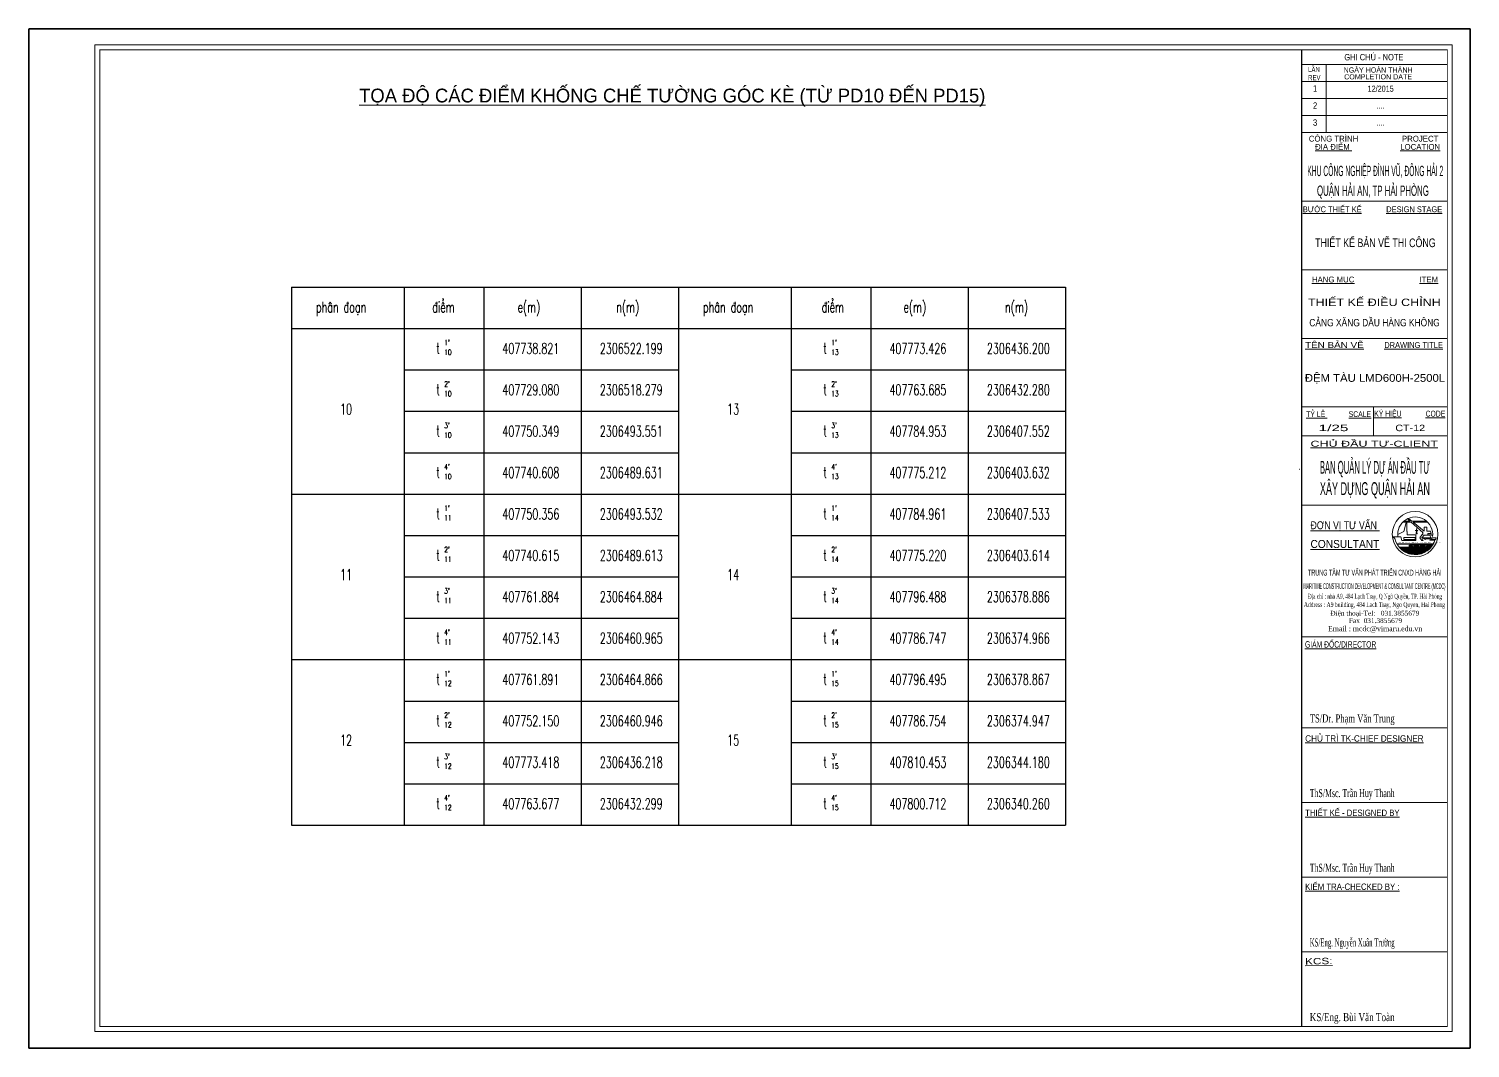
# Model space of a CAD drawing. Header units: millimetres. Extents: x -95488 to 835450, y -398213 to -214134.
# Drawn here: x 726766 to 835450, y -290982 to -214134 of the extents above; entities that cross this region are included whole.
import ezdxf
from ezdxf.enums import TextEntityAlignment as Align

# ---------------------------------------------------------------- set-up
doc = ezdxf.new("R2010")
doc.units = ezdxf.units.MM
doc.header["$MEASUREMENT"] = 0
doc.linetypes.add('HIDDEN', pattern=[0.375, 0.25, -0.125])
doc.layers.add('00 MV', color=3, linetype='Continuous', plot=False)
for name, color, linetype, lineweight in [('01 TEXT', 7, 'Continuous', 13), ('MANH', 8, 'Continuous', 15), ('TEXT', 2, 'Continuous', 20), ('THAY', 7, 'Continuous', 25), ('THAY1', 9, 'Continuous', 20)]:
    doc.layers.add(name, color=color, linetype=linetype, lineweight=lineweight)
doc.layers.add('Net vang', color=2, linetype='Continuous')
doc.styles.add('GHI_CHU', font='VHARIAL_0.TTF', dxfattribs={"width": 0.8})
doc.styles.add('khung ban ve - kien phat', font='VHBLACK_0.TTF', dxfattribs={"width": 0.6})
doc.styles.add('phuc', font='VNTIME.TTF', dxfattribs={"width": 0.9})
doc.styles.add('TBV', font='VHHELS_0.TTF', dxfattribs={"width": 0.9, "height": 320})
doc.styles.add('THUONG', font='vnsimli.shx', dxfattribs={"width": 0.55})

# ---------------------------------------------------------------- blocks, each defined once
blk = doc.blocks.new('kk')
at = {"layer": '00 MV', "color": 3, "linetype": 'HIDDEN', "ltscale": 0.1}
blk.add_lwpolyline([(1792.07, -501.5), (2212.11, -501.5), (2212.11, -204.5), (1792.07, -204.5)], close=True, dxfattribs=at)
at = {"layer": '01 TEXT', "color": 7}
for p, q in [((2205.46, -214.88), (2163.03, -214.88)), ((2205.46, -219.83), (2163.03, -219.83)), ((2205.46, -224.78), (2163.03, -224.78)), ((2205.46, -229.73), (2163.03, -229.73)), ((2205.46, -234.68), (2163.03, -234.68)), ((2205.46, -254.68), (2163.03, -254.68)), ((2205.46, -274.68), (2163.03, -274.68)), ((2205.46, -294.68), (2163.03, -294.68)), ((2205.46, -314.68), (2163.03, -314.68)), ((2205.46, -323.06), (2163.03, -323.06)), ((2205.46, -343.27), (2163.03, -343.27)), ((2205.46, -381.62), (2163.03, -381.62)), ((2205.46, -408.16), (2163.02, -408.16)), ((2205.46, -429.92), (2163.02, -429.92)), ((2205.46, -451.68), (2163.02, -451.68)), ((2205.46, -473.45), (2163.02, -473.45))]:
    blk.add_line(p, q, dxfattribs=at)
at = {"layer": '01 TEXT', "linetype": 'Continuous'}
blk.add_lwpolyline([(1811.35, -496.62), (1811.35, -209.18), (2206.87, -209.18), (2206.87, -496.62)], close=True, dxfattribs=at)
at = {"layer": '01 TEXT', "color": 4, "const_width": 0.25}
blk.add_lwpolyline([(1812.76, -495.2), (1812.76, -210.6), (2205.46, -210.6), (2205.46, -495.2)], close=True, dxfattribs=at)
at = {"layer": '01 TEXT', "color": 7, "const_width": 0.424}
blk.add_lwpolyline([(2163.03, -210.6), (2163.03, -495.2)], dxfattribs=at)
at = {"layer": '01 TEXT', "color": 7}
for points in [[(2170.1, -214.88), (2170.1, -234.68)], [(2205.46, -274.68), (2163.03, -274.68)], [(2183.91, -314.68), (2183.91, -323.06)]]:
    blk.add_lwpolyline(points, dxfattribs=at)
at = {"layer": 'THAY1', "color": 0, "ltscale": 3}
for p, q in [((2192.46, -348.25), (2194.92, -348.25)), ((2192.74, -347.99), (2194.63, -347.99)), ((2193.49, -348.37), (2192.81, -350.96)), ((2193.63, -348.56), (2193.49, -348.37)), ((2193.63, -350.98), (2193.63, -348.56)), ((2194.21, -347.24), (2194.04, -347.44)), ((2194.63, -347.99), (2194.04, -347.44)), ((2195.14, -347.99), (2194.21, -347.24)), ((2198.28, -351.3), (2194.92, -348.25)), ((2195.14, -347.99), (2199.44, -347.99)), ((2195.46, -348.25), (2199.72, -348.25)), ((2198.73, -350.88), (2195.46, -348.25)), ((2191.95, -352.5), (2189.57, -352.51)), ((2190.17, -352.98), (2189.57, -352.51)), ((2192.81, -350.96), (2191, -351.88)), ((2192.23, -353.62), (2191.95, -352.5)), ((2192.81, -353.25), (2192.81, -352.73)), ((2192.81, -352.73), (2196.04, -352.73)), ((2193.78, -350.98), (2193.63, -350.98)), ((2193.78, -351.91), (2193.78, -350.98)), ((2193.78, -351.91), (2196.24, -351.91)), ((2196.04, -352.73), (2196.04, -353.25)), ((2196.1, -350.67), (2196.1, -350.65)), ((2196.1, -350.65), (2196.47, -350.65)), ((2196.44, -350.85), (2196.1, -350.67)), ((2196.24, -351.91), (2196.24, -353.62)), ((2196.36, -351.68), (2196.36, -351.45)), ((2196.36, -351.45), (2196.39, -351.45)), ((2196.64, -351.68), (2196.36, -351.68)), ((2196.36, -351.68), (2196.64, -351.68)), ((2196.39, -351.45), (2196.39, -351.22)), ((2196.39, -351.22), (2196.42, -351.22)), ((2196.42, -351.22), (2196.42, -350.96)), ((2196.42, -350.96), (2196.44, -350.96)), ((2196.44, -350.96), (2196.44, -350.85)), ((2196.47, -350.65), (2196.5, -350.11)), ((2196.5, -350.11), (2196.53, -350.65)), ((2196.9, -350.65), (2196.53, -350.65)), ((2196.56, -350.85), (2196.9, -350.67)), ((2196.56, -350.96), (2196.56, -350.85)), ((2196.59, -350.96), (2196.56, -350.96)), ((2196.59, -351.22), (2196.59, -350.96)), ((2196.61, -351.22), (2196.59, -351.22)), ((2196.61, -351.45), (2196.61, -351.22)), ((2196.64, -351.45), (2196.61, -351.45)), ((2196.64, -351.68), (2196.64, -351.45)), ((2196.9, -350.67), (2196.9, -350.65)), ((2197.45, -352.82), (2198.13, -351.87)), ((2197.99, -353.56), (2197.45, -352.82)), ((2198.02, -352.82), (2198.68, -352.05)), ((2198.45, -353.56), (2198.02, -352.82)), ((2198.13, -351.87), (2198.36, -351.87)), ((2198.19, -351.47), (2198.19, -351.33)), ((2198.19, -351.33), (2198.28, -351.33)), ((2198.36, -351.47), (2198.19, -351.47)), ((2198.28, -351.33), (2198.28, -351.3)), ((2200.65, -352.76), (2198.33, -352.76)), ((2198.33, -352.76), (2198.33, -352.79)), ((2198.33, -352.79), (2199.05, -353.3)), ((2198.36, -351.87), (2198.36, -351.47)), ((2198.68, -352.05), (2200.33, -352.05)), ((2199.45, -349.7), (2198.73, -349.7)), ((2198.73, -349.7), (2198.73, -350.88)), ((2199.45, -350.9), (2199.45, -349.7)), ((2200.56, -350.9), (2199.45, -350.9)), ((2199.79, -351.9), (2199.79, -351.53)), ((2199.79, -351.53), (2200.76, -351.53)), ((2200.94, -351.9), (2199.79, -351.9)), ((2200.33, -352.05), (2200.65, -352.76)), ((2200.76, -351.53), (2200.56, -350.9)), ((2200.76, -353.31), (2201.08, -352.82)), ((2201.15, -352.42), (2200.94, -351.9)), ((2201.08, -352.82), (2202.2, -352.82)), ((2202.2, -352.82), (2202.2, -353.02)), ((2201.38, -354.59), (2190.77, -354.59)), ((2190.83, -354.68), (2201.32, -354.68)), ((2195.39, -355.56), (2191.44, -355.56)), ((2195.39, -355.65), (2191.52, -355.65)), ((2195.39, -355.93), (2191.78, -355.93)), ((2195.39, -355.93), (2191.78, -355.93)), ((2195.39, -356.02), (2191.87, -356.02)), ((2195.39, -356.28), (2192.16, -356.28)), ((2196.24, -353.62), (2192.23, -353.62)), ((2195.39, -356.36), (2192.26, -356.36)), ((2195.39, -356.63), (2192.61, -356.63)), ((2195.39, -356.73), (2192.76, -356.73)), ((2195.39, -356.73), (2192.76, -356.73)), ((2196.04, -353.25), (2192.81, -353.25)), ((2195.39, -356.96), (2193.15, -356.96)), ((2194.52, -354.93), (2194.27, -355.19)), ((2194.27, -355.19), (2195.21, -355.19)), ((2201.17, -354.93), (2194.52, -354.93)), ((2195.21, -355.19), (2195.39, -355.39)), ((2195.39, -355.56), (2195.39, -355.39)), ((2195.39, -355.93), (2195.39, -355.65)), ((2195.39, -356.28), (2195.39, -356.02)), ((2195.39, -356.63), (2195.39, -356.36)), ((2195.39, -356.96), (2195.39, -356.73)), ((2195.55, -355.39), (2195.73, -355.19)), ((2195.55, -355.56), (2195.55, -355.39)), ((2197.24, -355.56), (2195.55, -355.56)), ((2195.55, -355.93), (2195.55, -355.65)), ((2197.24, -355.65), (2195.55, -355.65)), ((2197.24, -355.93), (2195.55, -355.93)), ((2197.24, -355.93), (2195.55, -355.93)), ((2195.55, -356.28), (2195.55, -356.02)), ((2197.24, -356.02), (2195.55, -356.02)), ((2197.24, -356.28), (2195.55, -356.28)), ((2195.55, -356.63), (2195.55, -356.36)), ((2197.24, -356.36), (2195.55, -356.36)), ((2197.24, -356.63), (2195.55, -356.63)), ((2195.55, -356.96), (2195.55, -356.73)), ((2197.24, -356.73), (2195.55, -356.73)), ((2197.24, -356.73), (2195.55, -356.73)), ((2197.24, -356.96), (2195.55, -356.96)), ((2197.07, -355.19), (2195.73, -355.19)), ((2197.24, -355.39), (2197.07, -355.19)), ((2197.24, -355.56), (2197.24, -355.39)), ((2197.24, -355.93), (2197.24, -355.65)), ((2197.24, -356.28), (2197.24, -356.02)), ((2197.24, -356.63), (2197.24, -356.36)), ((2197.24, -356.96), (2197.24, -356.73)), ((2197.42, -355.39), (2197.59, -355.19)), ((2197.42, -355.56), (2197.42, -355.39)), ((2199.11, -355.56), (2197.42, -355.56)), ((2197.42, -355.93), (2197.42, -355.65)), ((2199.11, -355.65), (2197.42, -355.65)), ((2200.37, -355.93), (2197.42, -355.93)), ((2199.11, -355.93), (2197.42, -355.93)), ((2197.42, -356.28), (2197.42, -356.02)), ((2199.11, -356.02), (2197.42, -356.02)), ((2199.11, -356.28), (2197.42, -356.28)), ((2197.42, -356.63), (2197.42, -356.36)), ((2199.11, -356.36), (2197.42, -356.36)), ((2199.11, -356.63), (2197.42, -356.63)), ((2197.42, -356.96), (2197.42, -356.73)), ((2199.11, -356.73), (2197.42, -356.73)), ((2199.11, -356.73), (2197.42, -356.73)), ((2199, -356.96), (2197.42, -356.96)), ((2198.93, -355.19), (2197.59, -355.19)), ((2197.99, -353.56), (2198.45, -353.56)), ((2199.11, -355.39), (2198.93, -355.19)), ((2199.05, -353.3), (2199.05, -353.1)), ((2199.05, -353.1), (2200.51, -353.1)), ((2199.11, -355.56), (2199.11, -355.39)), ((2199.11, -355.93), (2199.11, -355.65)), ((2199.11, -356.28), (2199.11, -356.02)), ((2199.11, -356.63), (2199.11, -356.36)), ((2199.11, -356.91), (2199.11, -356.73)), ((2199.28, -355.39), (2199.45, -355.19)), ((2199.28, -355.56), (2199.28, -355.39)), ((2200.71, -355.56), (2199.28, -355.56)), ((2199.28, -355.93), (2199.28, -355.65)), ((2200.63, -355.65), (2199.28, -355.65)), ((2199.28, -356.28), (2199.28, -356.02)), ((2200.28, -356.02), (2199.28, -356.02)), ((2200, -356.28), (2199.28, -356.28)), ((2199.28, -356.63), (2199.28, -356.36)), ((2199.89, -356.36), (2199.28, -356.36)), ((2199.54, -356.63), (2199.28, -356.63)), ((2199.28, -356.8), (2199.28, -356.73)), ((2199.39, -356.73), (2199.28, -356.73)), ((2201, -355.19), (2199.45, -355.19)), ((2200.51, -353.1), (2200.39, -353.48)), ((2200.39, -353.48), (2201.85, -353.48)), ((2202.08, -353.31), (2200.76, -353.31)), ((2202.2, -353.02), (2202.08, -353.02)), ((2202.08, -353.02), (2202.08, -353.31)), ((2195.39, -357.08), (2193.37, -357.08)), ((2195.39, -357.34), (2193.97, -357.34)), ((2195.39, -357.34), (2193.97, -357.34)), ((2195.39, -357.42), (2194.21, -357.42)), ((2195.39, -357.34), (2195.39, -357.08)), ((2195.39, -357.68), (2195.39, -357.42)), ((2195.55, -357.34), (2195.55, -357.08)), ((2197.24, -357.08), (2195.55, -357.08)), ((2197.24, -357.34), (2195.55, -357.34)), ((2197.24, -357.34), (2195.55, -357.34)), ((2195.55, -357.7), (2195.55, -357.42)), ((2197.24, -357.42), (2195.55, -357.42)), ((2197.24, -357.34), (2197.24, -357.08)), ((2197.24, -357.6), (2197.24, -357.42)), ((2197.42, -357.34), (2197.42, -357.08)), ((2198.78, -357.08), (2197.42, -357.08)), ((2198.19, -357.34), (2197.42, -357.34)), ((2197.42, -357.58), (2197.42, -357.42)), ((2197.94, -357.42), (2197.42, -357.42))]:
    blk.add_line(p, q, dxfattribs=at)
blk.add_circle((2196.06, -351.75), 6.64, dxfattribs=at)
for centre, radius, start, end in [((2196.09, -351.83), 5.1, 353.3199, 187.649), ((2196.08, -351.66), 6.05, 192.5837, 342.598)]:
    blk.add_arc(centre, radius, start, end, dxfattribs=at)
at = {"layer": '01 TEXT', "style": 'khung ban ve - kien phat', "width": 0.7}
for s, height, p in [('ghi chó - note', 1.8669, (2175.44, -213.69)), ('lÇn', 1.5, (2164.88, -217.09)), ('REV', 1.5, (2164.88, -219.48)), ('1', 1.87, (2166.31, -222.84)), ('2', 1.87, (2166.31, -227.79)), ('3', 1.87, (2166.31, -232.74))]:
    blk.add_text(s, height=height, dxfattribs=at).set_placement(p)
at = {"layer": '01 TEXT'}
for s, height, style, p in [('ngµy hoµn thµnh', 1.5, 'khung ban ve - kien phat', (2185.29, -217.24)), ('COMPLETION date', 1.5, 'khung ban ve - kien phat', (2185.29, -219.23)), ('c«ng tr×nh', 1.7, 'khung ban ve - kien phat', (2172.28, -237.36)), ('%%U®Þa ®iÓm ', 1.7, 'khung ban ve - kien phat', (2172.28, -239.74)), ('%%Ulocation', 1.7, 'khung ban ve - kien phat', (2197.54, -239.74)), ('project', 1.7, 'khung ban ve - kien phat', (2197.54, -237.36)), ('%%Uh¹ng môc', 1.7, 'khung ban ve - kien phat', (2172.18, -278.39)), ('%%Uitem', 1.7, 'khung ban ve - kien phat', (2200.05, -278.39)), ('§iÖn tho¹i-Tel:   031.3855679', 1.4, 'phuc', (2184.32, -375.47)), ('Fax  031.3855679', 1.4, 'phuc', (2184.52, -377.64)), ('Email : mcdc@vimaru.edu.vn', 1.4935, 'phuc', (2184.42, -380.02))]:
    blk.add_text(s, height=height, dxfattribs=dict(at, style=style)).set_placement(p, align=Align.CENTER)
at = {"layer": '01 TEXT', "style": 'khung ban ve - kien phat'}
for s, height, width, p in [('12/2015', 1.8, 0.7, (2186.03, -222.84)), ('....', 1.8, 0.7, (2186.03, -227.79)), ('....', 1.8, 0.7, (2186.03, -232.74)), ('%%Ub\xadíc thiÕt kÕ', 1.7, 0.8, (2171.92, -257.93)), ('%%Udesign stage', 1.7, 0.8, (2195.8, -257.93)), ('%%Utû lÖ ', 1.7, 0.7, (2167.37, -317.61)), ('%%Uscale', 1.7, 0.7, (2179.97, -317.61)), ('%%Uký hiÖu', 1.7, 0.7, (2188.13, -317.47)), ('%%Ucode', 1.7, 0.7, (2201.99, -317.47))]:
    blk.add_text(s, height=height, dxfattribs=dict(at, width=width)).set_placement(p, align=Align.CENTER)
at = {"layer": '01 TEXT'}
for s, height, style, width, p, p2 in [('khu c«ng nghiÖp ®×nh vò, ®«ng h¶i 2', 3, 'khung ban ve - kien phat', 0.418616, (2164.64, -247.4), (2204.25, -247.4)), ('quËn h¶i an, tp h¶i phßng ', 3, 'khung ban ve - kien phat', 0.482996, (2167.47, -253.16), (2200.72, -253.16)), ('thiÕt kÕ b¶n vÏ thi c«ng', 2.5122, 'khung ban ve - kien phat', 0.669286, (2166.93, -268.1), (2202.05, -268.1)), ('%%Utªn b¶n vÏ', 1.7, 'khung ban ve - kien phat', 1.090745, (2163.99, -297.48), (2181.08, -297.48)), ('%%Udrawing title', 1.7, 'khung ban ve - kien phat', 0.839148, (2187.07, -297.48), (2204.16, -297.48)), ('%%Uchñ ®Çu t\xad-client', 1.7, 'khung ban ve - kien phat', 1.401803, (2165.58, -326.24), (2202.72, -326.24)), ('ban qu¶n lý dù ¸n ®Çu t\xad', 3.75, 'khung ban ve - kien phat', 0.375811, (2168.31, -334.14), (2200.38, -334.14)), ('x©y dùng quËn h¶i an', 3.75, 'khung ban ve - kien phat', 0.440628, (2168.31, -340.34), (2200.38, -340.34)), ('%%U®¬n vÞ t\xad vÊn ', 2.3327, 'khung ban ve - kien phat', 0.700383, (2165.58, -350.31), (2185.64, -350.31)), ('%%Uconsultant', 2.3327, 'khung ban ve - kien phat', 0.817065, (2165.58, -355.76), (2185.64, -355.76)), ('trung t©m t\xad vÊn ph¸t triÓn cnxd hµng h¶i', 1.7, 'khung ban ve - kien phat', 0.59758, (2164.86, -363.79), (2203.78, -363.79)), ('MARITIME CONSTRUCTION DEVELOPMENT & CONSULTANT CENTRE (MCDC)', 1.7, 'khung ban ve - kien phat', 0.423497, (2163.53, -367.72), (2204.9, -367.72)), ('§Þa chØ : nhµ A9, 484 L¹ch Tray, Q Ng« QuyÒn, TP. H¶i Phßng', 1.4, 'phuc', 0.732291, (2164.83, -370.52), (2203.9, -370.52)), ('Address : A9 building, 484 Lach Tray, Ngo Quyen, Hai Phong', 1.4, 'phuc', 0.788828, (2163.65, -372.96), (2204.76, -372.96)), ('%%Ugi¸m ®èc/director', 1.8669, 'khung ban ve - kien phat', 0.69313, (2163.97, -384.8), (2184.74, -384.8)), ('TS/Dr. Ph¹m V¨n Trung', 2.3327, 'phuc', 0.729114, (2165.36, -406.59), (2190.1, -406.59)), ('%%Uchñ tr× tk-chief designer', 1.867, 'khung ban ve - kien phat', 0.853952, (2164.02, -412.2), (2198.55, -412.2)), ('ThS/Msc. TrÇn Huy Thanh', 2.3327, 'phuc', 0.670115, (2165.37, -428.35), (2190.1, -428.35)), ('%%UthiÕt kÕ - designed by', 1.867, 'khung ban ve - kien phat', 0.79244, (2164.02, -433.85), (2191.52, -433.85)), ('ThS/Msc. TrÇn Huy Thanh', 2.3327, 'phuc', 0.670115, (2165.37, -450.11), (2190.1, -450.11)), ('%%UkiÓm tra-checked by :', 1.867, 'khung ban ve - kien phat', 0.792516, (2164.02, -455.39), (2191.52, -455.39)), ('KS/Eng. NguyÔn Xu©n Tr\xadêng', 2.3327, 'phuc', 0.594563, (2165.36, -471.87), (2190.1, -471.87)), ('KS/Eng. Bïi V¨n Toµn', 2.3327, 'phuc', 0.790795, (2165.36, -493.63), (2190.1, -493.63))]:
    blk.add_text(s, height=height, dxfattribs=dict(at, style=style, width=width)).set_placement(p, p2, align=Align.FIT)
at = {"layer": '01 TEXT', "color": 1, "style": 'khung ban ve - kien phat'}
for s, width, p, p2 in [('thiÕt kÕ ®iÒu chØnh', 1.108959, (2164.83, -285.26), (2203.53, -285.26)), ('c¶ng x¨ng dÇu hµng kh«ng ', 0.718427, (2165.23, -291.18), (2203.93, -291.18))]:
    blk.add_text(s, height=2.1533, dxfattribs=dict(at, width=width)).set_placement(p, p2, align=Align.FIT)
at = {"layer": '01 TEXT', "style": 'khung ban ve - kien phat', "width": 1.184713}
blk.add_text('%%Ukcs:', height=1.867, rotation=1.0652, dxfattribs=at).set_placement((2164.02, -477.15), (2172, -477), align=Align.FIT)
at = {"layer": 'THAY1', "color": 0, "ltscale": 3, "style": 'GHI_CHU', "width": 0.8}
blk.add_text('maritime construction development and consultant center', height=0.252, dxfattribs=at).set_placement((2191.24, -354.24))

msp = doc.modelspace()

# ---------------------------------------------------------------- linework, layer by layer
at = {"color": 4}
msp.add_open_spline([(822575, -247336.2), (822584.7, -247336.2), (822594.5, -247336.2), (822604.2, -247336.2)], degree=3, dxfattribs=at)
at = {"layer": 'Net vang'}
msp.add_lwpolyline([(726765.7, -214133.9), (835450.3, -214133.9), (835450.3, -290981.6), (726765.7, -290981.6)], close=True, dxfattribs=at)
at = {"layer": 'THAY'}
for p, q in [((746569.9, -233609), (804940.4, -233609)), ((746569.9, -233609), (746569.9, -274169)), ((755060.9, -233609), (755060.9, -274169)), ((761063.5, -233609), (761063.5, -274169)), ((768409.3, -233609), (768409.3, -274169)), ((775755.2, -233609), (775755.2, -274169)), ((775755.2, -233609), (775755.2, -274169)), ((784246.2, -233609), (784246.2, -274169)), ((790248.7, -233609), (790248.7, -274169)), ((797594.6, -233609), (797594.6, -274169)), ((804940.4, -233609), (804940.4, -274169)), ((746569.9, -236729), (804940.4, -236729)), ((755060.9, -239849), (775755.2, -239849)), ((784246.2, -239849), (804940.4, -239849)), ((755060.9, -242969), (775755.2, -242969)), ((784246.2, -242969), (804940.4, -242969)), ((755060.9, -246089), (775755.2, -246089)), ((784246.2, -246089), (804940.4, -246089)), ((746569.9, -249209), (804940.4, -249209)), ((755060.9, -252329), (775755.2, -252329)), ((784246.2, -252329), (804940.4, -252329)), ((755060.9, -255449), (775755.2, -255449)), ((784246.2, -255449), (804940.4, -255449)), ((755060.9, -258569), (775755.2, -258569)), ((784246.2, -258569), (804940.4, -258569)), ((746569.9, -261689), (804940.4, -261689)), ((755060.9, -264809), (775755.2, -264809)), ((784246.2, -264809), (804940.4, -264809)), ((755060.9, -267929), (775755.2, -267929)), ((784246.2, -267929), (804940.4, -267929)), ((755060.9, -271049), (775755.2, -271049)), ((784246.2, -271049), (804940.4, -271049)), ((746569.9, -274169), (804940.4, -274169))]:
    msp.add_line(p, q, dxfattribs=at)

# ---------------------------------------------------------------- block references
at = {"layer": 'MANH', "color": 1, "xscale": 258.7463995688595, "yscale": 258.7463995694416, "zscale": 258.7463995695982}
msp.add_blockref('kk', (263074.8, -161220.1), dxfattribs=at)

# ---------------------------------------------------------------- texts
at = {"layer": '01 TEXT', "color": 1, "style": 'khung ban ve - kien phat'}
for s, height, width, p, p2 in [('®Öm tµu lmd600h-2500l', 588.357, 0.906155, (822985.6, -240744.4), (833557.9, -240744.4)), ('1/25', 487.77, 1.458092, (824024.8, -244465.2), (826268.9, -244465.2)), ('ct-12', 487.77, 1.068383, (829805.3, -244465.2), (832049.5, -244465.2))]:
    msp.add_text(s, height=height, dxfattribs=dict(at, width=width)).set_placement(p, p2, align=Align.FIT)
at = {"layer": 'TEXT', "style": 'TBV'}
msp.add_text('%%UTäA §é C¸C §IÓM KHèNG CHÕ T¦êNG GãC KÌ (Tõ PD10 §ÕN PD15)', height=1040, dxfattribs=at).set_placement((775282.6, -219163.8), align=Align.MIDDLE_CENTER)
at = {"layer": 'TEXT', "style": 'THUONG', "width": 0.65}
for s, height, p in [('ph©n ®o¹n', 811.2, (748414.5, -235517.8)), ('®iÓm', 811.2, (757180.4, -235517.8)), ('e(m)', 811.2, (763619, -235517.8)), ('n(m)', 811.2, (771057.7, -235517.8)), ('ph©n ®o¹n', 811.2, (777599.7, -235517.8)), ('®iÓm', 811.2, (786546.4, -235517.8)), ('e(m)', 811.2, (792720.5, -235517.8)), ('n(m)', 811.2, (800375.4, -235517.8)), ('t', 811.2, (757485, -238619.3)), ("1'", 405.6, (758091.8, -237994.8)), ('407738.821', 811.2, (762475.5, -238637.8)), ('2306522.199', 811.2, (769821.4, -238637.8)), ('t', 811.2, (786670.2, -238619.3)), ("1'", 405.6, (787277.1, -237994.8)), ('407773.426', 811.2, (791660.8, -238637.8)), ('2306436.200', 811.2, (799006.6, -238637.8)), ('10', 405.6, (758091.8, -238722.4)), ('13', 405.6, (787277.1, -238722.4)), ('t', 811.2, (757485, -241739.3)), ("2'", 405.6, (758091.8, -241114.8)), ('407729.080', 811.2, (762475.5, -241757.8)), ('2306518.279', 811.2, (769821.4, -241757.8)), ('t', 811.2, (786670.2, -241739.3)), ("2'", 405.6, (787277.1, -241114.8)), ('407763.685', 811.2, (791660.8, -241757.8)), ('2306432.280', 811.2, (799006.6, -241757.8)), ('10', 405.6, (758091.8, -241842.4)), ('13', 405.6, (787277.1, -241842.4)), ('10', 811.2, (750240, -243211.1)), ('13', 811.2, (779425.3, -243211.1)), ('t', 811.2, (757485, -244859.3)), ("3'", 405.6, (758091.8, -244234.8)), ('407750.349', 811.2, (762475.5, -244877.8)), ('2306493.551', 811.2, (769821.4, -244877.8)), ('t', 811.2, (786670.2, -244859.3)), ("3'", 405.6, (787277.1, -244234.8)), ('407784.953', 811.2, (791660.8, -244877.8)), ('2306407.552', 811.2, (799006.6, -244877.8)), ('10', 405.6, (758091.8, -244962.4)), ('13', 405.6, (787277.1, -244962.4)), ('t', 811.2, (757485, -247979.3)), ("4'", 405.6, (758091.8, -247354.8)), ('10', 405.6, (758091.8, -248082.4)), ('407740.608', 811.2, (762475.5, -247997.8)), ('2306489.631', 811.2, (769821.4, -247997.8)), ('t', 811.2, (786670.2, -247979.3)), ("4'", 405.6, (787277.1, -247354.8)), ('13', 405.6, (787277.1, -248082.4)), ('407775.212', 811.2, (791660.8, -247997.8)), ('2306403.632', 811.2, (799006.6, -247997.8)), ('t', 811.2, (757485, -251099.3)), ("1'", 405.6, (758091.8, -250474.8)), ('11', 405.6, (758091.8, -251202.4)), ('407750.356', 811.2, (762475.5, -251117.8)), ('2306493.532', 811.2, (769821.4, -251117.8)), ('t', 811.2, (786670.2, -251099.3)), ("1'", 405.6, (787277.1, -250474.8)), ('14', 405.6, (787277.1, -251202.4)), ('407784.961', 811.2, (791660.8, -251117.8)), ('2306407.533', 811.2, (799006.6, -251117.8)), ("2'", 405.6, (758091.8, -253594.8)), ("2'", 405.6, (787277.1, -253594.8)), ('t', 811.2, (757485, -254219.3)), ('11', 405.6, (758091.8, -254322.4)), ('407740.615', 811.2, (762475.5, -254237.8)), ('2306489.613', 811.2, (769821.4, -254237.8)), ('t', 811.2, (786670.2, -254219.3)), ('14', 405.6, (787277.1, -254322.4)), ('407775.220', 811.2, (791660.8, -254237.8)), ('2306403.614', 811.2, (799006.6, -254237.8)), ('11', 811.2, (750240, -255691.1)), ('14', 811.2, (779425.3, -255691.1)), ("3'", 405.6, (758091.8, -256714.8)), ("3'", 405.6, (787277.1, -256714.8)), ('t', 811.2, (757485, -257339.3)), ('11', 405.6, (758091.8, -257442.4)), ('407761.884', 811.2, (762475.5, -257357.8)), ('2306464.884', 811.2, (769821.4, -257357.8)), ('t', 811.2, (786670.2, -257339.3)), ('14', 405.6, (787277.1, -257442.4)), ('407796.488', 811.2, (791660.8, -257357.8)), ('2306378.886', 811.2, (799006.6, -257357.8)), ('t', 811.2, (757485, -260459.3)), ("4'", 405.6, (758091.8, -259834.8)), ('407752.143', 811.2, (762475.5, -260477.8)), ('2306460.965', 811.2, (769821.4, -260477.8)), ('t', 811.2, (786670.2, -260459.3)), ("4'", 405.6, (787277.1, -259834.8)), ('407786.747', 811.2, (791660.8, -260477.8)), ('2306374.966', 811.2, (799006.6, -260477.8)), ('11', 405.6, (758091.8, -260562.4)), ('14', 405.6, (787277.1, -260562.4)), ('t', 811.2, (757485, -263579.3)), ("1'", 405.6, (758091.8, -262954.8)), ('407761.891', 811.2, (762475.5, -263597.8)), ('2306464.866', 811.2, (769821.4, -263597.8)), ('t', 811.2, (786670.2, -263579.3)), ("1'", 405.6, (787277.1, -262954.8)), ('407796.495', 811.2, (791660.8, -263597.8)), ('2306378.867', 811.2, (799006.6, -263597.8)), ('12', 405.6, (758091.8, -263682.4)), ('15', 405.6, (787277.1, -263682.4)), ('t', 811.2, (757485, -266699.3)), ("2'", 405.6, (758091.8, -266074.8)), ('407752.150', 811.2, (762475.5, -266717.8)), ('2306460.946', 811.2, (769821.4, -266717.8)), ('t', 811.2, (786670.2, -266699.3)), ("2'", 405.6, (787277.1, -266074.8)), ('407786.754', 811.2, (791660.8, -266717.8)), ('2306374.947', 811.2, (799006.6, -266717.8)), ('12', 811.2, (750240, -268171.1)), ('12', 405.6, (758091.8, -266802.4)), ('15', 811.2, (779425.3, -268171.1)), ('15', 405.6, (787277.1, -266802.4)), ('t', 811.2, (757485, -269819.3)), ("3'", 405.6, (758091.8, -269194.8)), ('12', 405.6, (758091.8, -269922.4)), ('407773.418', 811.2, (762475.5, -269837.8)), ('2306436.218', 811.2, (769821.4, -269837.8)), ('t', 811.2, (786670.2, -269819.3)), ("3'", 405.6, (787277.1, -269194.8)), ('15', 405.6, (787277.1, -269922.4)), ('407810.453', 811.2, (791660.8, -269837.8)), ('2306344.180', 811.2, (799006.6, -269837.8)), ('t', 811.2, (757485, -272939.3)), ("4'", 405.6, (758091.8, -272314.8)), ('12', 405.6, (758091.8, -273042.4)), ('407763.677', 811.2, (762475.5, -272957.8)), ('2306432.299', 811.2, (769821.4, -272957.8)), ('t', 811.2, (786670.2, -272939.3)), ("4'", 405.6, (787277.1, -272314.8)), ('15', 405.6, (787277.1, -273042.4)), ('407800.712', 811.2, (791660.8, -272957.8)), ('2306340.260', 811.2, (799006.6, -272957.8))]:
    msp.add_text(s, height=height, dxfattribs=at).set_placement(p)

doc.saveas('drawing.dxf')
